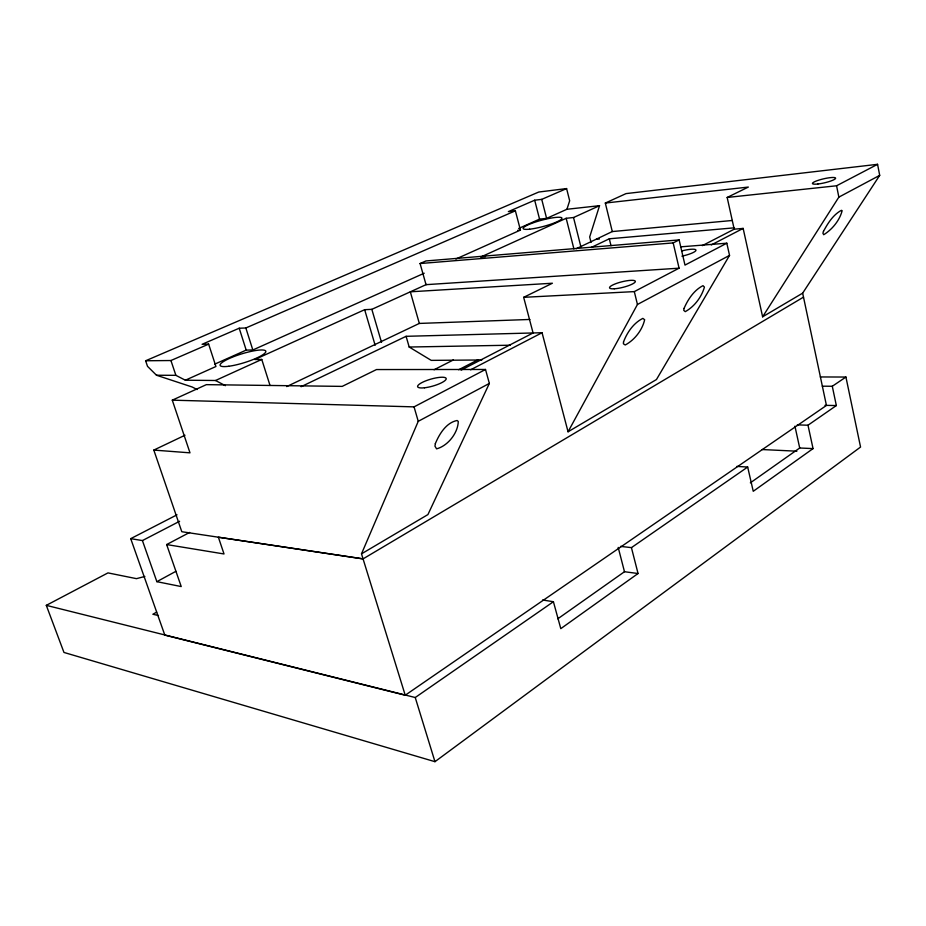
<?xml version="1.0" encoding="UTF-8"?>
<svg xmlns="http://www.w3.org/2000/svg" width="926" height="926" viewBox="0 0 926 926"><rect width="100%" height="100%" fill="white"/><g stroke="black" fill="none" stroke-linecap="round" stroke-linejoin="round"><path stroke-width="1.39" d="M518.629 228.467L539.557 219.126L546.606 218.386L566.932 209.276L599.539 205.676L589.677 236.963L591.043 242.427M566.932 209.276L569.664 200.768L566.596 188.568L538.758 192.029L145.625 360.77L147.512 366.337L156.494 375.238L192.203 387.01L197.122 389.533M576.215 248.735L612.294 231.558L605.315 203.049L626.057 193.603L877.57 164.319L879.7 175.361L802.657 293.148L826.443 405.449L405.229 695.229L361.499 553.841L418.251 421.318L489.356 383.422L485.513 369.474L376.488 369.555L342.203 386.385L206.359 384.649L172.282 400.159L189.992 452.837L153.809 450.082L181.797 531.721L363.061 558.887L803.502 297.142M489.356 383.422L427.928 514.578L361.499 553.841M301.1 386.698L406.097 336.312L542.057 332.723L568.055 431.782L637.447 304.48L729.538 255.391L726.817 243.202L680.853 246.825M729.538 255.391L656.453 379.544L568.055 431.782M702.325 245.633L734.202 229.185L743.15 228.409L762.619 316.808L838.852 197.134L879.7 175.361M144.861 576.447L136.492 578.657L107.972 572.893L46.3 605.349L63.963 652.448L434.965 761.681L860.555 447.05L845.924 377.044L820.332 376.951M620.57 546.386L631.428 547.636L638.049 573.518L560.797 628.65L553.412 601.726L542.578 599.99M845.924 377.044L832.289 386.269L836.34 405.565L807.993 425.219L813.051 448.601L753.243 491.289L747.676 467.04L736.888 466.403M557.788 618.811L624.483 571.724L638.049 573.518M750.349 482.84L799.705 447.999L813.051 448.601M46.3 605.349L415.242 697.521L553.412 601.726M631.428 547.636L747.676 467.04M762.619 316.808L802.657 293.148M156.644 612.144L152.883 614.251L158.45 615.547M405.229 695.229L164.828 635.132L130.716 538.654L142.419 540.576L156.864 581.667L175.894 571.319M156.864 581.667L181.23 586.563L166.645 544.557L189.656 532.427M172.282 400.159L414.049 406.873L485.513 369.474M461.102 370.111L533.075 332.966L523.665 297.327L634.31 291.609L679.082 268.181L673.179 242.913L679.128 239.915L684.985 265.091L726.817 243.202M734.202 229.185L727.165 197.458L836.572 185.779L877.57 164.319M470.628 369.787L542.057 332.723M711.284 244.939L743.15 228.409M142.419 540.576L179.609 521.28M130.716 538.654L177.016 514.81M458.659 369.763L477.943 359.82M434.074 369.752L453.312 359.983M523.665 297.327L552.405 283.229L410.322 291.806L419.328 323.429L529.88 319.458M727.165 197.458L748.347 187.064L605.315 203.049M591.158 247.508L609.308 238.792L734.468 227.819M286.701 386.57L419.328 323.429M153.809 450.082L184.98 435.243M156.494 375.238L175.882 375.331L185.35 380.216L215.526 380.493L261.769 359.438L270.022 385.471M261.769 359.438L254.812 359.508L364.659 309.689L371.835 309.342L426.608 284.409M480.594 257.104L566.168 218.293L573.53 217.529L599.539 205.676M185.35 380.216L215.932 366.511L208.639 344.136L202.099 344.298L239.209 328.221L245.841 327.978L515.388 210.815L520.435 230.099L455.847 259.037M214.635 364.196L246.189 350.109L252.833 349.982L424.201 273.216M679.082 268.181L426.029 284.664L420.08 263.54L425.937 260.958L679.128 239.915M145.625 360.77L170.928 360.527L208.639 344.136M515.388 210.815L508.362 211.614L534.684 200.213L541.733 199.368L566.596 188.568M517.622 230.377L520.435 230.099M612.294 231.558L732.304 220.481M596.529 239.255L599.365 239.001M481.809 257L485.467 256.699M420.08 263.54L673.179 242.913M406.097 336.312L409.188 347.03L510.214 345.213M481.856 359.983L431.238 360.376L409.188 347.03M822.311 386.177L832.289 386.269M824.962 405.333L836.34 405.565M797.298 424.872L807.993 425.219M762.237 449.55L796.881 451.194M363.061 558.887L218.374 537.207L224.023 553.968L166.645 544.557M215.526 380.493L225.423 385.679M170.928 360.527L175.882 375.331M239.209 328.221L246.189 350.109M245.841 327.978L252.833 349.982M415.242 697.521L434.965 761.681M371.835 309.342L381.524 342.377M364.659 309.689L375.146 345.271M414.049 406.873L418.251 421.318M534.684 200.213L539.557 219.126M618.198 547.416L624.483 571.724M541.733 199.368L546.606 218.386M566.168 218.293L573.912 248.944M573.53 217.529L580.915 246.941M609.308 238.792L611.01 245.726M634.31 291.609L637.447 304.48M794.925 426.157L799.705 447.999M836.572 185.779L838.852 197.134M681.768 250.934A12.871 2.581 -13.8 0 1 695.993 250.194A12.871 2.581 -13.8 0 1 681.895 256.155M623.522 341.925L623.395 343.789L625.247 344.993C634.611 339.958 642.32 330.119 644.646 319.725L642.864 318.394C633.627 322.942 627.099 332.457 623.522 341.925M435.347 443.612L434.965 446.193L436.586 448.855C447.837 445.869 457.953 433.09 458.277 421.457L457.131 420.497C446.32 422.534 439.294 434.051 435.347 443.612M684.025 308.474L683.747 310.349L685.252 311.645C694.384 306.656 701.584 297.061 704.431 287.095L702.996 285.671C694.037 290.162 687.891 299.445 684.025 308.474M823.48 231.361L822.901 233.236L823.7 234.718C832.173 229.532 839.697 220.353 842.139 210.7L841.445 210.306C833.215 214.67 827.786 223.316 823.48 231.361M228.861 366.245A23.926 4.584 -17.2 0 0 265.635 352.193A23.926 4.584 -17.2 0 0 234.405 356.383A23.926 4.584 -17.2 0 0 228.861 366.245M529.637 229.185A20.071 3.241 -15 0 0 561.561 219.045A20.071 3.241 -15 0 0 536.467 221.719A20.071 3.241 -15 0 0 529.637 229.185M614.308 288.785A13.323 2.824 -14.2 0 0 635.213 281.932A13.323 2.824 -14.2 0 0 617.792 282.974A13.323 2.824 -14.2 0 0 614.308 288.785M424.49 387.786A14.874 3.611 -16 0 0 446.216 378.838A14.874 3.611 -16 0 0 424.965 381.176A14.874 3.611 -16 0 0 424.49 387.786M817.947 183.996A11.876 2.049 -13.1 0 0 835.611 178.301A11.876 2.049 -13.1 0 0 818.561 180.211A11.876 2.049 -13.1 0 0 817.947 183.996"/></g></svg>
